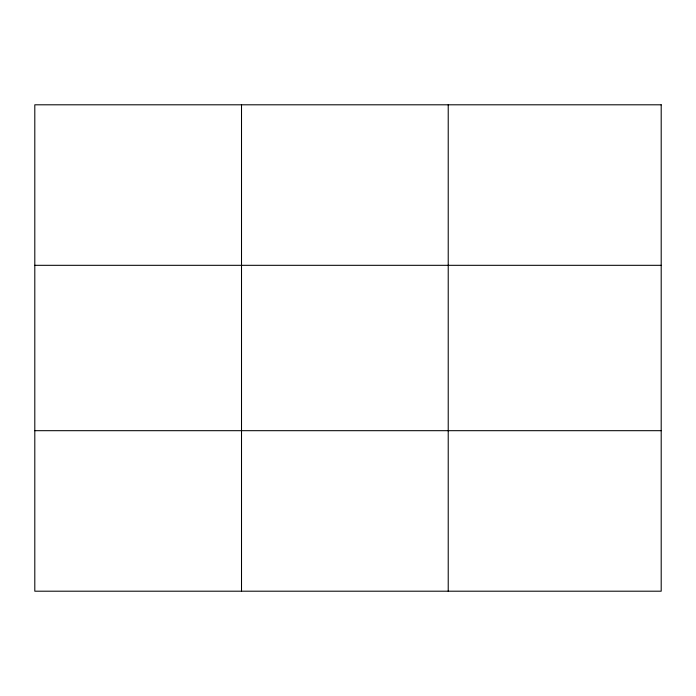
<?xml version="1.0" encoding="UTF-8"?>
<svg xmlns="http://www.w3.org/2000/svg" width="696" height="696" viewBox="0 0 696 696"><rect width="100%" height="100%" fill="white"/><g stroke="black" fill="none" stroke-linecap="round" stroke-linejoin="round"><path stroke-width="1.04" d="M241.512 104.8L241.512 591.2M448.224 104.8L448.224 591.2M34.8 265.315L661.2 265.315M34.8 430.685L661.2 430.685M661.2 104.8L661.2 591.2L34.8 591.2L34.8 104.8L661.2 104.8"/></g></svg>
